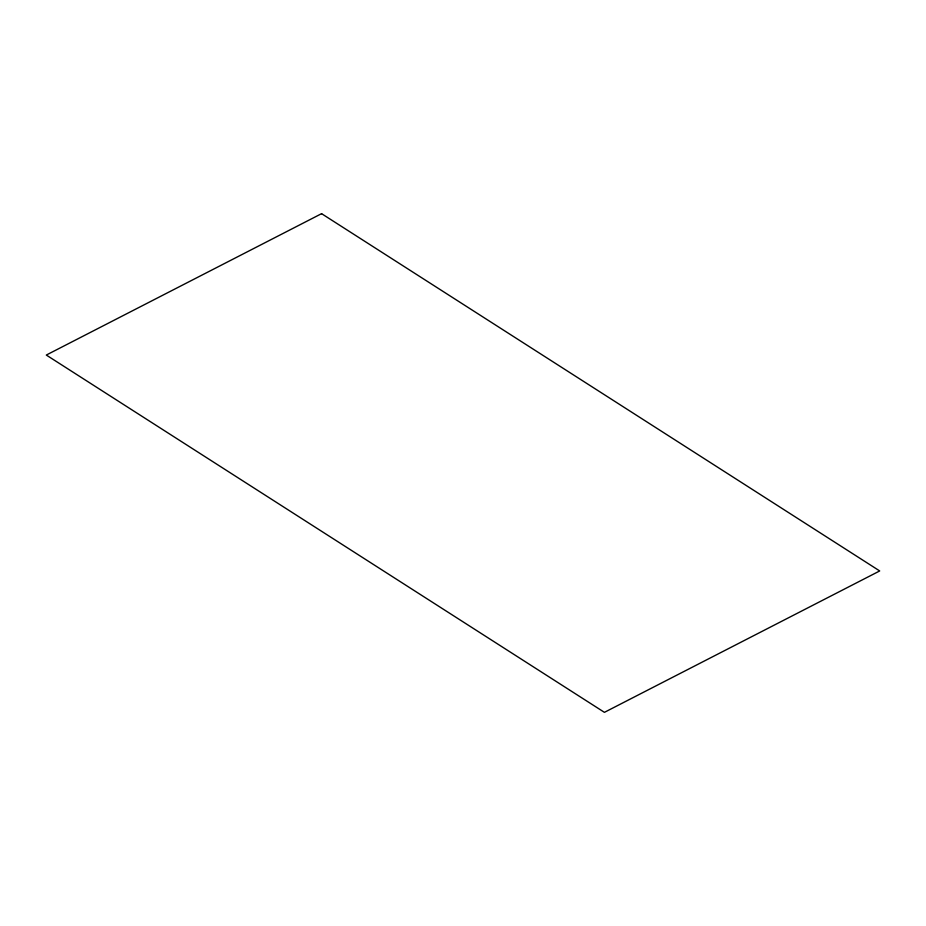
<?xml version="1.0" encoding="UTF-8"?>
<svg xmlns="http://www.w3.org/2000/svg" width="926" height="926" viewBox="0 0 926 926"><rect width="100%" height="100%" fill="white"/><g stroke="black" fill="none" stroke-linecap="round" stroke-linejoin="round"><path stroke-width="1.39" d="M321.577 213.663L46.3 355.052L604.423 712.337L879.7 570.948L321.577 213.663"/></g></svg>
